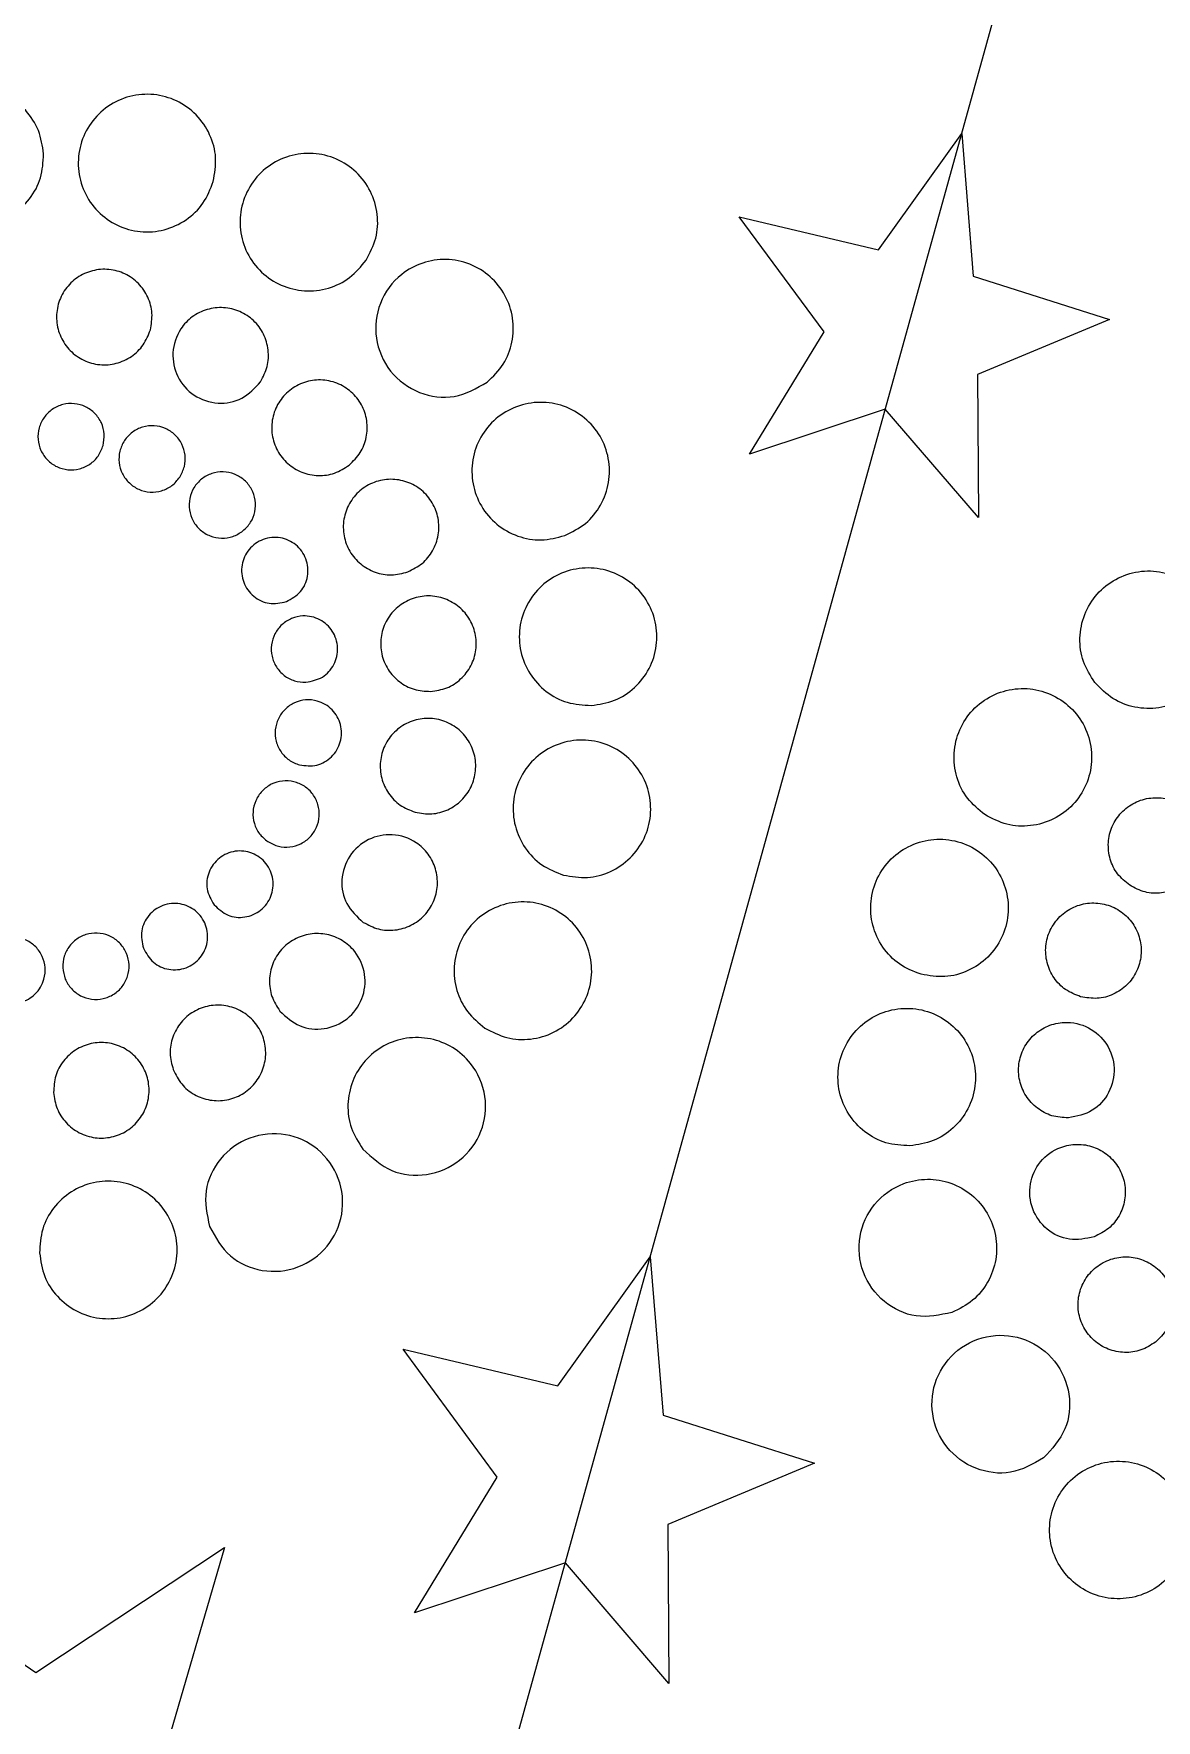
# Model space of a CAD drawing. Extents: x -494 to 784, y 11 to 1214.
# Drawn here: x 451.2 to 616.9, y 270.9 to 519.8 of the extents above; entities that cross this region are included whole.
import ezdxf

# ---------------------------------------------------------------- set-up
doc = ezdxf.new("R2010")
doc.units = 0
doc.layers.add('Layer_1', color=7, linetype='CONTINUOUS')

msp = doc.modelspace()

# ---------------------------------------------------------------- linework, layer by layer
at = {"layer": 'Layer_1', "color": 3}
msp.add_line((451.227394, 11.18015), (783.591218, 1209.841141), dxfattribs=at)
at = {"layer": 'Layer_1', "color": 7}
for p, q in [((575.863892, 487.859854), (588.160226, 505.024587)), ((575.863892, 487.859854), (588.160226, 505.024587)), ((588.160226, 505.024587), (589.861521, 483.978602)), ((588.160226, 505.024587), (589.861521, 483.978602)), ((452.684244, 502.013382), (452.684244, 502.013382)), ((477.725509, 497.95316), (477.725509, 497.95316)), ((567.847098, 475.746689), (555.32224, 492.745394)), ((555.32224, 492.745394), (575.863892, 487.859854)), ((567.847098, 475.746689), (555.32224, 492.745394)), ((555.32224, 492.745394), (575.863892, 487.859854)), ((500.286456, 486.353445), (500.286456, 486.353445)), ((589.861521, 483.978602), (609.98593, 477.588286)), ((589.861521, 483.978602), (609.98593, 477.588286)), ((468.437724, 476.063247), (468.437724, 476.063247)), ((556.852954, 457.720131), (567.847098, 475.746689)), ((556.852954, 457.720131), (567.847098, 475.746689)), ((609.98593, 477.588286), (590.495738, 469.466691)), ((609.98593, 477.588286), (590.495738, 469.466691)), ((484.688898, 468.404994), (484.688898, 468.404994)), ((518.15873, 468.34975), (518.15873, 468.34975)), ((590.495738, 469.466691), (590.636971, 448.352527)), ((590.495738, 469.466691), (590.636971, 448.352527)), ((576.890073, 464.379089), (556.852954, 457.720131)), ((576.890073, 464.379089), (556.852954, 457.720131)), ((590.636971, 448.352527), (576.890073, 464.379089)), ((590.636971, 448.352527), (576.890073, 464.379089)), ((461.467122, 458.983846), (461.467122, 458.983846)), ((497.778192, 456.099667), (497.778192, 456.099667)), ((472.781649, 454.315572), (472.781649, 454.315572)), ((482.099855, 446.379372), (482.099855, 446.379372)), ((529.592833, 445.704439), (529.592833, 445.704439)), ((506.424306, 440.35185), (506.424306, 440.35185)), ((488.509564, 435.952166), (488.509564, 435.952166)), ((491.383383, 424.054554), (491.383383, 424.054554)), ((607.816943, 424.014516), (607.816943, 424.014516)), ((509.780893, 422.702943), (509.780893, 422.702943)), ((533.469532, 420.634089), (533.469532, 420.634089)), ((490.439982, 411.851205), (490.439982, 411.851205)), ((507.519363, 404.880609), (507.519363, 404.880609)), ((591.583417, 404.520314), (591.583417, 404.520314)), ((485.771705, 400.536658), (485.771705, 400.536658)), ((529.409265, 395.592827), (529.409265, 395.592827)), ((612.95496, 394.094914), (612.95496, 394.094914)), ((477.835528, 391.218474), (477.835528, 391.218474)), ((499.861136, 388.629403), (499.861136, 388.629403)), ((467.408281, 384.808741), (467.408281, 384.808741)), ((455.510684, 381.934944), (455.510684, 381.934944)), ((582.168524, 380.963779), (582.168524, 380.963779)), ((605.715672, 377.65281), (605.715672, 377.65281)), ((487.555831, 375.540126), (487.555831, 375.540126)), ((517.809589, 373.031842), (517.809589, 373.031842)), ((471.807961, 366.894009), (471.807961, 366.894009)), ((454.159073, 363.537446), (454.159073, 363.537446)), ((603.911568, 359.778377), (603.911568, 359.778377)), ((499.805913, 355.159591), (499.805913, 355.159591)), ((580.49375, 355.650825), (580.49375, 355.650825)), ((477.160549, 343.725482), (477.160549, 343.725482)), ((607.719273, 342.221297), (607.719273, 342.221297)), ((452.090218, 339.848828), (452.090218, 339.848828)), ((528.542552, 320.216918), (542.205143, 339.288841)), ((542.205143, 339.288841), (544.095471, 315.904413)), ((586.723091, 331.059261), (586.723091, 331.059261)), ((616.766059, 326.700136), (616.766059, 326.700136)), ((519.634999, 306.757846), (505.718493, 325.645293)), ((505.718493, 325.645293), (528.542552, 320.216918)), ((544.095471, 315.904413), (566.455923, 308.804064)), ((566.455923, 308.804064), (544.800154, 299.78007)), ((600.246761, 309.59623), (600.246761, 309.59623)), ((507.419284, 286.728338), (519.634999, 306.757846)), ((544.800154, 299.78007), (544.95708, 276.319889)), ((423.935683, 296.688518), (451.549622, 277.934418)), ((451.549622, 277.934418), (479.359516, 296.396704)), ((479.359516, 296.396704), (470.056485, 264.338943)), ((529.682751, 294.12718), (507.419284, 286.728338)), ((544.95708, 276.319889), (529.682751, 294.12718))]:
    msp.add_line(p, q, dxfattribs=at)
for points, knots in [([(452.684244, 502.013382), (452.614905, 500.822623), (452.47722, 498.458147), (450.746814, 495.265782), (448.115226, 492.833559), (444.784945, 491.459042), (441.194257, 491.302118), (437.7615, 492.38107), (434.908837, 494.573614), (432.976838, 497.60592), (432.195065, 501.117942), (432.667471, 504.684776), (434.327566, 507.874067), (436.978076, 510.307117), (440.303619, 511.681427), (443.894306, 511.838351), (447.331803, 510.759607), (450.165543, 508.566235), (452.167852, 505.537002), (452.511288, 503.193552), (452.684244, 502.013382)], [0, 0, 0, 0, 3.541725, 7.032762, 10.574487, 14.116211, 17.607248, 21.148973, 24.690698, 28.181735, 31.72346, 35.265184, 38.756221, 42.297946, 45.839671, 49.330708, 52.872433, 56.414157, 59.905194, 63.446919, 63.446919, 63.446919, 63.446919]), ([(477.725509, 497.95316), (477.291599, 496.842108), (476.429989, 494.635904), (473.797781, 492.13451), (470.543395, 490.634534), (466.95136, 490.356404), (463.487921, 491.316744), (460.55659, 493.403668), (458.521079, 496.370423), (457.620674, 499.851337), (457.962437, 503.43305), (459.513934, 506.679328), (462.078324, 509.199527), (465.350962, 510.694442), (468.938426, 510.973839), (472.401865, 510.013499), (475.337768, 507.925308), (477.355025, 504.963614), (478.32325, 501.463895), (477.925711, 499.129014), (477.725509, 497.95316)], [0, 0, 0, 0, 3.541724, 7.032761, 10.574486, 14.11621, 17.607247, 21.148971, 24.690696, 28.181732, 31.723457, 35.265181, 38.756218, 42.297943, 45.839667, 49.330704, 52.872428, 56.414153, 59.905189, 63.446914, 63.446914, 63.446914, 63.446914]), ([(500.286456, 486.353445), (499.530449, 485.430857), (498.029255, 483.598884), (494.752903, 482.033315), (491.194279, 481.612413), (487.692104, 482.457896), (484.694939, 484.441495), (482.551972, 487.332109), (481.532864, 490.782668), (481.752189, 494.371455), (483.184036, 497.672256), (485.662752, 500.280211), (488.880416, 501.884623), (492.454835, 502.295071), (495.953054, 501.452206), (498.950219, 499.468607), (501.097142, 496.575375), (502.100455, 493.13527), (501.939818, 489.507641), (500.840219, 487.409883), (500.286456, 486.353445)], [0, 0, 0, 0, 3.541725, 7.032762, 10.574487, 14.116211, 17.607248, 21.148973, 24.690698, 28.181735, 31.72346, 35.265184, 38.756221, 42.297946, 45.839671, 49.330708, 52.872433, 56.414157, 59.905194, 63.446919, 63.446919, 63.446919, 63.446919]), ([(518.15873, 468.34975), (516.584912, 467.454222), (513.483955, 465.689727), (507.931384, 466.435741), (503.524412, 469.665233), (501.335131, 474.728889), (501.954122, 480.17862), (504.865525, 484.120486), (508.553843, 486.112318), (512.110482, 486.645854), (515.636611, 485.931127), (518.703204, 484.048648), (520.940698, 481.235921), (522.088489, 477.820868), (521.979644, 474.239091), (520.705871, 470.838651), (519.011847, 469.18336), (518.15873, 468.34975)], [0, 0, 0, 0, 5.306629, 10.455864, 15.762493, 21.069121, 26.218357, 31.524985, 35.06671, 38.557746, 42.099471, 45.641195, 49.132232, 52.673956, 56.215681, 59.706718, 63.248442, 63.248442, 63.248442, 63.248442]), ([(468.437724, 476.063247), (468.136397, 475.291683), (467.538057, 473.759597), (465.710134, 472.022518), (463.450144, 470.980867), (460.955675, 470.787722), (458.550509, 471.454624), (456.514862, 472.903877), (455.101313, 474.964124), (454.476032, 477.381425), (454.713367, 479.868726), (455.790796, 482.123086), (457.571622, 483.873224), (459.844288, 484.91136), (462.335582, 485.105386), (464.740748, 484.438483), (466.77957, 482.98835), (468.180443, 480.931618), (468.852821, 478.501258), (468.576753, 476.879812), (468.437724, 476.063247)], [0, 0, 0, 0, 2.459531, 4.883862, 7.343393, 9.802924, 12.227255, 14.686786, 17.146317, 19.570649, 22.03018, 24.489711, 26.914042, 29.373573, 31.833104, 34.257435, 36.716966, 39.176497, 41.600828, 44.060359, 44.060359, 44.060359, 44.060359]), ([(484.688898, 468.404994), (483.841636, 467.475803), (482.172243, 465.644982), (478.344923, 464.946137), (474.741279, 466.133359), (472.208719, 469.007872), (471.44805, 472.740011), (472.524998, 475.968213), (474.533532, 478.075226), (476.768041, 479.190841), (479.250271, 479.475484), (481.679591, 478.890266), (483.760955, 477.512739), (485.251874, 475.503558), (485.948619, 473.114594), (485.837066, 470.595408), (485.073455, 469.138632), (484.688898, 468.404994)], [0, 0, 0, 0, 3.685159, 7.261017, 10.946176, 14.631335, 18.207193, 21.892352, 24.351883, 26.776214, 29.235745, 31.695276, 34.119607, 36.579138, 39.038669, 41.463001, 43.922532, 43.922532, 43.922532, 43.922532]), ([(497.778192, 456.099667), (497.0809, 455.652573), (495.696296, 454.764785), (493.196446, 454.433885), (490.755808, 454.919561), (488.624212, 456.229515), (487.070388, 458.182772), (486.275364, 460.551765), (486.342762, 463.049403), (487.257752, 465.372572), (488.91176, 467.245338), (491.108497, 468.435857), (493.577921, 468.805005), (496.026747, 468.309035), (498.156292, 467.00166), (499.710117, 465.048403), (500.507191, 462.676831), (500.431605, 460.189488), (499.54704, 457.828071), (498.370635, 456.678563), (497.778192, 456.099667)], [0, 0, 0, 0, 2.459531, 4.883862, 7.343393, 9.802924, 12.227255, 14.686786, 17.146317, 19.570649, 22.03018, 24.489711, 26.914042, 29.373573, 31.833104, 34.257435, 36.716966, 39.176497, 41.600828, 44.060359, 44.060359, 44.060359, 44.060359]), ([(461.467122, 458.983846), (461.257868, 458.448038), (460.842354, 457.384089), (459.572963, 456.177784), (458.003525, 455.454416), (456.271255, 455.320287), (454.601, 455.783414), (453.187357, 456.789839), (452.205725, 458.220566), (451.771502, 459.899248), (451.936319, 461.62654), (452.684533, 463.192068), (453.921218, 464.407442), (455.499458, 465.128369), (457.229523, 465.26311), (458.899778, 464.799983), (460.315626, 463.792946), (461.288455, 462.36466), (461.755384, 460.676909), (461.56367, 459.550906), (461.467122, 458.983846)], [0, 0, 0, 0, 1.708008, 3.391571, 5.099579, 6.807587, 8.49115, 10.199158, 11.907166, 13.590729, 15.298737, 17.006745, 18.690308, 20.398316, 22.106324, 23.789887, 25.497895, 27.205902, 28.889466, 30.597474, 30.597474, 30.597474, 30.597474]), ([(529.592833, 445.704439), (528.438927, 445.402419), (526.14763, 444.802702), (522.576786, 445.461922), (519.4504, 447.213111), (517.114043, 449.955648), (515.855216, 453.322102), (515.820579, 456.920262), (517.024291, 460.31084), (519.311165, 463.085313), (522.409715, 464.914098), (525.947956, 465.567026), (529.49415, 464.973726), (532.627171, 463.204795), (534.961866, 460.466702), (536.220693, 457.100248), (536.256991, 453.497644), (535.046645, 450.124809), (532.784421, 447.284415), (530.661795, 446.233622), (529.592833, 445.704439)], [0, 0, 0, 0, 3.541724, 7.032761, 10.574486, 14.11621, 17.607247, 21.148971, 24.690696, 28.181732, 31.723457, 35.265181, 38.756218, 42.297943, 45.839667, 49.330704, 52.872428, 56.414153, 59.905189, 63.446914, 63.446914, 63.446914, 63.446914]), ([(472.781649, 454.315572), (472.417063, 453.870651), (471.693107, 452.987177), (470.113076, 452.232176), (468.396919, 452.029195), (466.707984, 452.436931), (465.262592, 453.393528), (464.229139, 454.787536), (463.737671, 456.451579), (463.843441, 458.182282), (464.533954, 459.774104), (465.729323, 461.031798), (467.281051, 461.805531), (469.004826, 462.003471), (470.691853, 461.596997), (472.137245, 460.6404), (473.172605, 459.24513), (473.656456, 457.586128), (473.578988, 455.836693), (473.048703, 454.825043), (472.781649, 454.315572)], [0, 0, 0, 0, 1.708008, 3.391571, 5.099579, 6.807587, 8.49115, 10.199158, 11.907166, 13.590729, 15.298737, 17.006745, 18.690308, 20.398316, 22.106324, 23.789887, 25.497895, 27.205902, 28.889466, 30.597474, 30.597474, 30.597474, 30.597474]), ([(482.099855, 446.379372), (481.615625, 446.068891), (480.654094, 445.452371), (478.918087, 445.222579), (477.223199, 445.559855), (475.742924, 446.469545), (474.663879, 447.825973), (474.11178, 449.471108), (474.158584, 451.205578), (474.793994, 452.818891), (475.94261, 454.119423), (477.468122, 454.946172), (479.183, 455.202525), (480.883574, 454.858101), (482.362425, 453.950201), (483.44147, 452.593773), (483.994994, 450.946848), (483.942503, 449.219526), (483.328222, 447.579653), (482.511274, 446.781384), (482.099855, 446.379372)], [0, 0, 0, 0, 1.708008, 3.391571, 5.099579, 6.807587, 8.49115, 10.199158, 11.907166, 13.590729, 15.298737, 17.006745, 18.690308, 20.398316, 22.106324, 23.789887, 25.497895, 27.205902, 28.889466, 30.597474, 30.597474, 30.597474, 30.597474]), ([(506.424306, 440.35185), (505.622983, 440.142114), (504.031804, 439.725644), (501.552051, 440.183435), (499.380949, 441.399539), (497.758479, 443.304079), (496.884294, 445.641895), (496.86024, 448.140617), (497.696152, 450.495185), (499.284259, 452.421902), (501.436029, 453.691892), (503.893142, 454.145314), (506.355776, 453.733301), (508.531485, 452.504876), (510.152801, 450.603422), (511.026987, 448.265607), (511.052194, 445.763799), (510.211676, 443.421552), (508.640687, 441.449056), (507.166641, 440.719339), (506.424306, 440.35185)], [0, 0, 0, 0, 2.459531, 4.883862, 7.343393, 9.802924, 12.227255, 14.686786, 17.146317, 19.570649, 22.03018, 24.489711, 26.914042, 29.373573, 31.833104, 34.257435, 36.716966, 39.176497, 41.600828, 44.060359, 44.060359, 44.060359, 44.060359]), ([(488.509564, 435.952166), (487.654279, 435.775969), (485.969078, 435.428801), (483.533527, 436.598431), (481.993691, 438.736377), (481.743634, 441.385105), (482.841699, 443.792284), (484.999159, 445.339966), (487.642765, 445.58756), (490.050829, 444.491437), (491.600012, 442.328494), (491.840722, 439.704762), (490.770144, 437.224077), (489.270615, 436.380369), (488.509564, 435.952166)], [0, 0, 0, 0, 2.559138, 5.042373, 7.601512, 10.16065, 12.643885, 15.203023, 17.762162, 20.245397, 22.804535, 25.363673, 27.846908, 30.406047, 30.406047, 30.406047, 30.406047]), ([(533.469532, 420.634089), (532.278773, 420.703427), (529.914297, 420.841113), (526.721933, 422.571519), (524.28971, 425.203106), (522.915193, 428.533387), (522.758269, 432.124075), (523.83722, 435.556832), (526.029764, 438.409495), (529.06207, 440.341494), (532.574092, 441.123267), (536.140926, 440.650862), (539.330217, 438.990766), (541.763267, 436.340256), (543.137577, 433.014714), (543.294501, 429.424026), (542.215757, 425.986529), (540.022386, 423.152789), (536.993153, 421.15048), (534.649703, 420.807044), (533.469532, 420.634089)], [0, 0, 0, 0, 3.541725, 7.032762, 10.574487, 14.116211, 17.607248, 21.148973, 24.690698, 28.181735, 31.72346, 35.265184, 38.756221, 42.297946, 45.839671, 49.330708, 52.872433, 56.414157, 59.905194, 63.446919, 63.446919, 63.446919, 63.446919]), ([(607.816943, 424.014516), (608.650553, 423.1614), (610.305844, 421.467376), (613.706284, 420.193602), (617.288059, 420.084758), (620.703122, 421.232545), (623.515812, 423.470053), (625.398432, 426.536597), (626.112629, 430.062907), (625.581056, 433.618877), (623.866709, 436.782179), (621.169926, 439.163949), (617.824562, 440.481536), (614.227964, 440.578588), (610.816614, 439.433754), (608.003924, 437.196247), (606.117591, 434.126749), (605.418217, 430.612232), (605.894714, 427.012448), (607.173128, 425.018617), (607.816943, 424.014516)], [0, 0, 0, 0, 3.541724, 7.032761, 10.574486, 14.11621, 17.607247, 21.148971, 24.690696, 28.181732, 31.723457, 35.265181, 38.756218, 42.297943, 45.839667, 49.330704, 52.872428, 56.414153, 59.905189, 63.446914, 63.446914, 63.446914, 63.446914]), ([(509.780893, 422.702943), (508.953977, 422.751095), (507.311979, 422.846709), (505.09506, 424.04838), (503.406016, 425.875871), (502.45149, 428.188567), (502.342515, 430.6821), (503.091787, 433.065959), (504.614387, 435.046975), (506.720155, 436.38864), (509.159059, 436.931539), (511.636027, 436.603479), (513.850813, 435.450635), (515.540431, 433.610003), (516.494813, 431.300599), (516.603788, 428.807066), (515.85466, 426.419915), (514.331485, 424.45204), (512.227851, 423.061548), (510.600455, 422.823051), (509.780893, 422.702943)], [0, 0, 0, 0, 2.459531, 4.883862, 7.343393, 9.802924, 12.227255, 14.686786, 17.146317, 19.570649, 22.03018, 24.489711, 26.914042, 29.373573, 31.833104, 34.257435, 36.716966, 39.176497, 41.600828, 44.060359, 44.060359, 44.060359, 44.060359]), ([(491.383383, 424.054554), (490.809136, 424.087993), (489.66886, 424.154392), (488.129333, 424.988885), (486.956384, 426.257977), (486.293524, 427.864013), (486.21783, 429.595643), (486.73822, 431.251064), (487.795348, 432.626906), (489.258551, 433.558115), (491.231107, 434.000266), (493.537941, 433.486903), (495.487601, 431.699417), (496.293074, 429.163853), (495.711092, 426.594087), (493.926372, 424.565659), (492.23951, 424.226623), (491.383383, 424.054554)], [0, 0, 0, 0, 1.708008, 3.391571, 5.099579, 6.807587, 8.49115, 10.199158, 11.907166, 13.590729, 15.298737, 17.857875, 20.34111, 22.900248, 25.459387, 27.942622, 30.50176, 30.50176, 30.50176, 30.50176]), ([(591.583417, 404.520314), (592.639856, 403.966552), (594.737613, 402.866952), (598.365242, 402.706315), (601.805347, 403.709628), (604.69858, 405.856551), (606.682179, 408.853716), (607.525043, 412.351935), (607.114595, 415.926354), (605.510184, 419.144018), (602.902228, 421.622734), (599.601428, 423.054581), (596.01264, 423.273906), (592.562081, 422.254799), (589.671467, 420.111831), (587.687868, 417.114666), (586.842386, 413.612491), (587.263287, 410.053868), (588.828857, 406.777515), (590.660829, 405.276321), (591.583417, 404.520314)], [0, 0, 0, 0, 3.541725, 7.032762, 10.574487, 14.116211, 17.607248, 21.148973, 24.690698, 28.181735, 31.72346, 35.265184, 38.756221, 42.297946, 45.839671, 49.330708, 52.872433, 56.414157, 59.905194, 63.446919, 63.446919, 63.446919, 63.446919]), ([(490.439982, 411.851205), (489.904173, 412.06046), (488.840225, 412.475974), (487.63392, 413.745364), (486.910551, 415.314803), (486.776425, 417.047069), (487.239539, 418.717338), (488.246013, 420.130928), (489.67656, 421.112761), (491.355909, 421.546239), (493.368553, 421.357196), (495.403844, 420.156108), (496.705718, 417.85363), (496.688236, 415.193259), (495.340636, 412.92911), (493.016448, 411.551468), (491.307379, 411.750295), (490.439982, 411.851205)], [0, 0, 0, 0, 1.708008, 3.391571, 5.099579, 6.807587, 8.49115, 10.199158, 11.907166, 13.590729, 15.298737, 17.857875, 20.34111, 22.900248, 25.459387, 27.942622, 30.50176, 30.50176, 30.50176, 30.50176]), ([(507.519363, 404.880609), (506.747799, 405.181935), (505.215713, 405.780276), (503.478634, 407.608198), (502.436984, 409.868189), (502.243838, 412.362657), (502.910741, 414.767823), (504.359994, 416.803471), (506.42024, 418.217019), (508.837542, 418.842301), (511.324842, 418.604965), (513.579203, 417.527537), (515.329341, 415.746711), (516.367476, 413.474045), (516.561502, 410.982751), (515.8946, 408.577585), (514.444467, 406.538763), (512.387735, 405.13789), (509.957374, 404.465511), (508.335929, 404.74158), (507.519363, 404.880609)], [0, 0, 0, 0, 2.459531, 4.883862, 7.343393, 9.802924, 12.227255, 14.686786, 17.146317, 19.570649, 22.03018, 24.489711, 26.914042, 29.373573, 31.833104, 34.257435, 36.716966, 39.176497, 41.600828, 44.060359, 44.060359, 44.060359, 44.060359]), ([(529.409265, 395.592827), (528.298213, 396.026737), (526.09201, 396.888346), (523.590616, 399.520555), (522.090639, 402.774941), (521.81251, 406.366976), (522.77285, 409.830415), (524.859773, 412.761746), (527.826528, 414.797256), (531.307443, 415.697662), (534.889155, 415.355898), (538.135434, 413.804402), (540.655632, 411.240012), (542.150547, 407.967373), (542.429945, 404.37991), (541.469605, 400.916471), (539.381413, 397.980568), (536.41972, 395.963311), (532.920001, 394.995086), (530.58512, 395.392625), (529.409265, 395.592827)], [0, 0, 0, 0, 3.541724, 7.032761, 10.574486, 14.11621, 17.607247, 21.148971, 24.690696, 28.181732, 31.723457, 35.265181, 38.756218, 42.297943, 45.839667, 49.330704, 52.872428, 56.414153, 59.905189, 63.446914, 63.446914, 63.446914, 63.446914]), ([(485.771705, 400.536658), (485.326784, 400.901245), (484.443309, 401.6252), (483.688308, 403.205231), (483.485327, 404.921388), (483.893064, 406.610323), (484.849661, 408.055715), (486.243669, 409.089168), (487.907711, 409.580636), (489.638415, 409.474866), (491.230236, 408.784353), (492.487931, 407.588984), (493.261663, 406.037256), (493.459603, 404.313481), (493.053129, 402.626454), (492.096532, 401.181062), (490.701262, 400.145702), (489.042261, 399.661851), (487.292825, 399.739319), (486.281175, 400.269604), (485.771705, 400.536658)], [0, 0, 0, 0, 1.708008, 3.391571, 5.099579, 6.807587, 8.49115, 10.199158, 11.907166, 13.590729, 15.298737, 17.006745, 18.690308, 20.398316, 22.106324, 23.789887, 25.497895, 27.205902, 28.889466, 30.597474, 30.597474, 30.597474, 30.597474]), ([(612.95496, 394.094914), (613.688598, 393.710357), (615.145374, 392.946746), (617.664561, 392.835193), (620.053523, 393.531938), (622.062712, 395.022857), (623.440211, 397.104221), (624.025534, 399.53354), (623.7405, 402.015775), (622.626326, 404.250264), (620.815245, 405.971595), (618.523023, 406.965933), (616.03081, 407.118242), (613.634588, 406.410528), (611.627217, 404.922357), (610.249718, 402.840992), (609.662577, 400.408926), (609.95487, 397.93766), (611.042071, 395.662415), (612.314274, 394.619919), (612.95496, 394.094914)], [0, 0, 0, 0, 2.459531, 4.883862, 7.343393, 9.802924, 12.227255, 14.686786, 17.146317, 19.570649, 22.03018, 24.489711, 26.914042, 29.373573, 31.833104, 34.257435, 36.716966, 39.176497, 41.600828, 44.060359, 44.060359, 44.060359, 44.060359]), ([(499.861136, 388.629403), (498.931945, 389.476664), (497.101124, 391.146058), (496.402279, 394.973377), (497.589501, 398.577022), (500.464014, 401.109581), (504.196154, 401.870251), (507.424355, 400.793303), (509.531368, 398.784769), (510.646983, 396.550259), (510.931626, 394.068029), (510.346408, 391.638709), (508.968881, 389.557345), (506.9597, 388.066426), (504.570736, 387.369681), (502.05155, 387.481235), (500.594774, 388.244846), (499.861136, 388.629403)], [0, 0, 0, 0, 3.685159, 7.261017, 10.946176, 14.631335, 18.207193, 21.892352, 24.351883, 26.776214, 29.235745, 31.695276, 34.119607, 36.579138, 39.038669, 41.463, 43.922531, 43.922531, 43.922531, 43.922531]), ([(582.168524, 380.963779), (583.344378, 380.763577), (585.679259, 380.366038), (589.178978, 381.334263), (592.140672, 383.35152), (594.228863, 386.287423), (595.189203, 389.750862), (594.909806, 393.338325), (593.414891, 396.610964), (590.894692, 399.175354), (587.648414, 400.726851), (584.066701, 401.068614), (580.585787, 400.168209), (577.619032, 398.132698), (575.532108, 395.201367), (574.571768, 391.737928), (574.849898, 388.145893), (576.349874, 384.891507), (578.851268, 382.259298), (581.057472, 381.397689), (582.168524, 380.963779)], [0, 0, 0, 0, 3.541724, 7.032761, 10.574486, 14.11621, 17.607247, 21.148971, 24.690696, 28.181732, 31.723457, 35.265181, 38.756218, 42.297943, 45.839667, 49.330704, 52.872428, 56.414153, 59.905189, 63.446914, 63.446914, 63.446914, 63.446914]), ([(477.835528, 391.218474), (477.403657, 391.97745), (476.552725, 393.472892), (476.912483, 396.150673), (478.469955, 398.275806), (480.911773, 399.332127), (483.540457, 399.031664), (485.679081, 397.458058), (486.731476, 395.02035), (486.433134, 392.391424), (484.854777, 390.249678), (482.433844, 389.209971), (479.743745, 389.461577), (478.477951, 390.626994), (477.835528, 391.218474)], [0, 0, 0, 0, 2.559138, 5.042373, 7.601511, 10.16065, 12.643884, 15.203023, 17.762161, 20.245396, 22.804534, 25.363672, 27.846907, 30.406045, 30.406045, 30.406045, 30.406045]), ([(467.408281, 384.808741), (467.232085, 385.664026), (466.884917, 387.349227), (468.054547, 389.784777), (470.192493, 391.324614), (472.841221, 391.574671), (475.2484, 390.476606), (476.796082, 388.319145), (477.043675, 385.67554), (475.947552, 383.267476), (473.784609, 381.718293), (471.160878, 381.477583), (468.680192, 382.548161), (467.836485, 384.04769), (467.408281, 384.808741)], [0, 0, 0, 0, 2.559138, 5.042373, 7.601511, 10.16065, 12.643884, 15.203023, 17.762161, 20.245396, 22.804534, 25.363672, 27.846907, 30.406045, 30.406045, 30.406045, 30.406045]), ([(517.809589, 373.031842), (516.887001, 373.787849), (515.055028, 375.289043), (513.489459, 378.565396), (513.068557, 382.12402), (513.91404, 385.626195), (515.897639, 388.62336), (518.788253, 390.766327), (522.238812, 391.785435), (525.827599, 391.566109), (529.1284, 390.134263), (531.736356, 387.655546), (533.340767, 384.437882), (533.751215, 380.863463), (532.90835, 377.365244), (530.924751, 374.368079), (528.031519, 372.221156), (524.591414, 371.217844), (520.963785, 371.37848), (518.866027, 372.47808), (517.809589, 373.031842)], [0, 0, 0, 0, 3.541725, 7.032762, 10.574487, 14.116211, 17.607248, 21.148973, 24.690698, 28.181735, 31.72346, 35.265184, 38.756221, 42.297946, 45.839671, 49.330708, 52.872433, 56.414157, 59.905194, 63.446919, 63.446919, 63.446919, 63.446919]), ([(605.715672, 377.65281), (606.532238, 377.513781), (608.153683, 377.237712), (610.584044, 377.91009), (612.640776, 379.310964), (614.090908, 381.349785), (614.757811, 383.754951), (614.563785, 386.246246), (613.52565, 388.518911), (611.775512, 390.299738), (609.521151, 391.377166), (607.033851, 391.614502), (604.616549, 390.98922), (602.556303, 389.575671), (601.10705, 387.540024), (600.440147, 385.134858), (600.633293, 382.64039), (601.674943, 380.380399), (603.412022, 378.552476), (604.944108, 377.954136), (605.715672, 377.65281)], [0, 0, 0, 0, 2.459531, 4.883862, 7.343393, 9.802924, 12.227255, 14.686786, 17.146317, 19.570649, 22.03018, 24.489711, 26.914042, 29.373573, 31.833104, 34.257435, 36.716966, 39.176497, 41.600828, 44.060359, 44.060359, 44.060359, 44.060359]), ([(443.30734, 382.878343), (443.516595, 383.414151), (443.932109, 384.4781), (445.201499, 385.684404), (446.770938, 386.407774), (448.503204, 386.541899), (450.173473, 386.078785), (451.587063, 385.072311), (452.568896, 383.641765), (453.002374, 381.962416), (452.813331, 379.949771), (451.612243, 377.91448), (449.309765, 376.612607), (446.649394, 376.630089), (444.385245, 377.977688), (443.007604, 380.301877), (443.20643, 382.010945), (443.30734, 382.878343)], [0, 0, 0, 0, 1.708008, 3.391571, 5.099579, 6.807587, 8.49115, 10.199158, 11.907166, 13.590729, 15.298737, 17.857875, 20.34111, 22.900248, 25.459386, 27.942621, 30.50176, 30.50176, 30.50176, 30.50176]), ([(455.510684, 381.934944), (455.544123, 382.509191), (455.610522, 383.649468), (456.445015, 385.188995), (457.714106, 386.361942), (459.320145, 387.024807), (461.051765, 387.100485), (462.707223, 386.580157), (464.082929, 385.522796), (465.014641, 384.060457), (465.391654, 382.366773), (465.163835, 380.646657), (464.363248, 379.108611), (463.085032, 377.935265), (461.481279, 377.2725), (459.749658, 377.196823), (458.091915, 377.71705), (456.725335, 378.77481), (455.759715, 380.235667), (455.594092, 381.365804), (455.510684, 381.934944)], [0, 0, 0, 0, 1.708008, 3.391571, 5.099579, 6.807587, 8.49115, 10.199158, 11.907166, 13.590729, 15.298737, 17.006745, 18.690308, 20.398316, 22.106324, 23.789887, 25.497895, 27.205902, 28.889466, 30.597474, 30.597474, 30.597474, 30.597474]), ([(487.555831, 375.540126), (487.108738, 376.237418), (486.22095, 377.622023), (485.89005, 380.121873), (486.375726, 382.562512), (487.68568, 384.6941), (489.638934, 386.247953), (492.007938, 387.042872), (494.505536, 386.975862), (496.828852, 386.059439), (499.013543, 384.135683), (500.368012, 381.013742), (499.935832, 377.229471), (497.6637, 374.144978), (494.177368, 372.647902), (490.303674, 373.010189), (488.480925, 374.688393), (487.555831, 375.540126)], [0, 0, 0, 0, 2.459531, 4.883862, 7.343393, 9.802924, 12.227255, 14.686786, 17.146317, 19.570649, 22.03018, 25.715339, 29.291197, 32.976356, 36.661514, 40.237373, 43.922531, 43.922531, 43.922531, 43.922531]), ([(471.807961, 366.894009), (471.598225, 367.695333), (471.181755, 369.286512), (471.639547, 371.766265), (472.855651, 373.937366), (474.76019, 375.559836), (477.098006, 376.434022), (479.596728, 376.458075), (481.951296, 375.622164), (483.878014, 374.034057), (485.148003, 371.882286), (485.601425, 369.425173), (485.189412, 366.962539), (483.960987, 364.78683), (482.059533, 363.165514), (479.721717, 362.291328), (477.219909, 362.266121), (474.877662, 363.10664), (472.905167, 364.677629), (472.17545, 366.151675), (471.807961, 366.894009)], [0, 0, 0, 0, 2.459531, 4.883862, 7.343393, 9.802924, 12.227255, 14.686786, 17.146317, 19.570649, 22.03018, 24.489711, 26.914042, 29.373573, 31.833104, 34.257435, 36.716966, 39.176497, 41.600828, 44.060359, 44.060359, 44.060359, 44.060359]), ([(580.49375, 355.650825), (581.673921, 355.823781), (584.017371, 356.167217), (587.046604, 358.169526), (589.239975, 361.003266), (590.318719, 364.440762), (590.161795, 368.03145), (588.787485, 371.356992), (586.354435, 374.007503), (583.165143, 375.667598), (579.59831, 376.140004), (576.086288, 375.35823), (573.053982, 373.426232), (570.861438, 370.573568), (569.782486, 367.140811), (569.939411, 363.550123), (571.313928, 360.219842), (573.746151, 357.588255), (576.938515, 355.857849), (579.302991, 355.720164), (580.49375, 355.650825)], [0, 0, 0, 0, 3.541725, 7.032762, 10.574487, 14.116211, 17.607248, 21.148973, 24.690698, 28.181735, 31.72346, 35.265184, 38.756221, 42.297946, 45.839671, 49.330708, 52.872433, 56.414157, 59.905194, 63.446919, 63.446919, 63.446919, 63.446919]), ([(603.911568, 359.778377), (605.144391, 360.026157), (607.573471, 360.514368), (610.143468, 363.435305), (610.981522, 367.135767), (609.821641, 370.78698), (607.014131, 373.360959), (603.692291, 374.100202), (600.85181, 373.463505), (598.744797, 372.122563), (597.222533, 370.141351), (596.473171, 367.757545), (596.58217, 365.263998), (597.53669, 362.951306), (599.225735, 361.123814), (601.442654, 359.922143), (603.084652, 359.826529), (603.911568, 359.778377)], [0, 0, 0, 0, 3.685159, 7.261017, 10.946176, 14.631335, 18.207193, 21.892352, 24.351883, 26.776214, 29.235745, 31.695276, 34.119607, 36.579138, 39.038669, 41.463, 43.922531, 43.922531, 43.922531, 43.922531]), ([(454.159073, 363.537446), (454.207224, 364.364362), (454.302839, 366.006359), (455.50451, 368.223279), (457.332001, 369.912322), (459.644696, 370.866848), (462.138229, 370.975823), (464.522089, 370.226552), (466.503105, 368.703951), (467.84477, 366.598183), (468.387669, 364.159279), (468.059609, 361.682312), (466.906765, 359.467526), (465.066133, 357.777908), (462.756729, 356.823526), (460.263196, 356.714551), (457.876045, 357.463679), (455.90817, 358.986853), (454.517678, 361.090487), (454.279181, 362.717883), (454.159073, 363.537446)], [0, 0, 0, 0, 2.459531, 4.883862, 7.343393, 9.802924, 12.227255, 14.686786, 17.146317, 19.570649, 22.03018, 24.489711, 26.914042, 29.373573, 31.833104, 34.257435, 36.716966, 39.176497, 41.600828, 44.060359, 44.060359, 44.060359, 44.060359]), ([(499.805913, 355.159591), (499.162099, 356.163692), (497.883684, 358.157523), (497.407188, 361.757306), (498.106561, 365.271826), (499.992895, 368.341313), (502.805581, 370.57886), (506.216946, 371.723545), (509.813487, 371.62705), (513.159062, 370.307401), (516.305017, 367.537192), (518.255452, 363.041597), (517.633114, 357.592248), (514.361243, 353.150579), (509.340925, 350.994789), (503.762806, 351.516482), (501.138048, 353.933096), (499.805913, 355.159591)], [0, 0, 0, 0, 3.541724, 7.032761, 10.574486, 14.11621, 17.607247, 21.148971, 24.690696, 28.181732, 31.723457, 37.030085, 42.179321, 47.485949, 52.792578, 57.941813, 63.248441, 63.248441, 63.248441, 63.248441]), ([(477.160549, 343.725482), (476.795188, 345.499), (476.075302, 348.993434), (478.500646, 354.04379), (482.93389, 357.236794), (488.426292, 357.755313), (493.417818, 355.478366), (496.62709, 351.004656), (497.1405, 345.522876), (494.867579, 340.529515), (490.382502, 337.317129), (484.941932, 336.817993), (479.797984, 339.037944), (478.048473, 342.147367), (477.160549, 343.725482)], [0, 0, 0, 0, 5.306628, 10.455864, 15.762492, 21.069121, 26.218356, 31.524985, 36.831613, 41.980848, 47.287477, 52.594105, 57.743341, 63.049969, 63.049969, 63.049969, 63.049969]), ([(607.719273, 342.221297), (608.461608, 342.588785), (609.935654, 343.318503), (611.506643, 345.290998), (612.347162, 347.633246), (612.321951, 350.135048), (611.447782, 352.472886), (609.826403, 354.374256), (607.650928, 355.602993), (605.18743, 356.013853), (602.324021, 355.489831), (599.555262, 353.511175), (597.97696, 350.044701), (598.336247, 346.23057), (600.553825, 343.151917), (604.060962, 341.467653), (606.48766, 341.967574), (607.719273, 342.221297)], [0, 0, 0, 0, 2.459531, 4.883862, 7.343393, 9.802924, 12.227255, 14.686786, 17.146317, 19.570649, 22.03018, 25.715339, 29.291197, 32.976356, 36.661514, 40.237373, 43.922531, 43.922531, 43.922531, 43.922531]), ([(452.090218, 339.848828), (452.159557, 341.039587), (452.297242, 343.404063), (454.027648, 346.596427), (456.659235, 349.028651), (459.989516, 350.403168), (463.580204, 350.560092), (467.012961, 349.48114), (469.865625, 347.288596), (471.797623, 344.25629), (472.579397, 340.744268), (472.106991, 337.177435), (470.446896, 333.988143), (467.796385, 331.555093), (464.470843, 330.180783), (460.880155, 330.023859), (457.442659, 331.102603), (454.608919, 333.295974), (452.60661, 336.325208), (452.263174, 338.668658), (452.090218, 339.848828)], [0, 0, 0, 0, 3.541725, 7.032762, 10.574487, 14.116211, 17.607248, 21.148973, 24.690698, 28.181735, 31.72346, 35.265184, 38.756221, 42.297946, 45.839671, 49.330708, 52.872433, 56.414157, 59.905194, 63.446919, 63.446919, 63.446919, 63.446919]), ([(586.723091, 331.059261), (587.792053, 331.588444), (589.914679, 332.639237), (592.176903, 335.47963), (593.387251, 338.852468), (593.350946, 342.455063), (592.092143, 345.821549), (589.757358, 348.559522), (586.624674, 350.328902), (583.077237, 350.920541), (578.953927, 350.165949), (574.966916, 347.316685), (572.694161, 342.324962), (573.211535, 336.832614), (576.404846, 332.399355), (581.455123, 329.974014), (584.949568, 330.6939), (586.723091, 331.059261)], [0, 0, 0, 0, 3.541724, 7.032761, 10.574486, 14.11621, 17.607247, 21.148971, 24.690696, 28.181732, 31.723457, 37.030085, 42.179321, 47.485949, 52.792578, 57.941813, 63.248441, 63.248441, 63.248441, 63.248441]), ([(616.766059, 326.700136), (617.358501, 327.279033), (618.534907, 328.42854), (619.419471, 330.789957), (619.495058, 333.277301), (618.697983, 335.648873), (617.144158, 337.602129), (615.014613, 338.909505), (612.565787, 339.405475), (610.096363, 339.036327), (607.899626, 337.845808), (606.245619, 335.973042), (605.330628, 333.649872), (605.26323, 331.152234), (606.058254, 328.783241), (607.612079, 326.829984), (609.743675, 325.520031), (612.184312, 325.034354), (614.684162, 325.365255), (616.068767, 326.253043), (616.766059, 326.700136)], [0, 0, 0, 0, 2.459531, 4.883862, 7.343393, 9.802924, 12.227255, 14.686786, 17.146317, 19.570649, 22.03018, 24.489711, 26.914042, 29.373573, 31.833104, 34.257435, 36.716966, 39.176497, 41.600828, 44.060359, 44.060359, 44.060359, 44.060359]), ([(600.246761, 309.59623), (601.473254, 310.928359), (603.889862, 313.553108), (604.411593, 319.131297), (602.255657, 324.151344), (597.814531, 327.424224), (592.363192, 328.042866), (587.308362, 325.86062), (584.045331, 321.425969), (583.422292, 315.975131), (585.612679, 310.911777), (590.019354, 307.682204), (595.572001, 306.936211), (598.672948, 308.700703), (600.246761, 309.59623)], [0, 0, 0, 0, 5.306628, 10.455864, 15.762492, 21.069121, 26.218356, 31.524985, 36.831613, 41.980848, 47.287477, 52.594105, 57.743341, 63.049969, 63.049969, 63.049969, 63.049969]), ([(619.74097, 293.362752), (620.294732, 294.419191), (621.394332, 296.516948), (621.554968, 300.144577), (620.551656, 303.584682), (618.404733, 306.477915), (615.407568, 308.461514), (611.909349, 309.304378), (608.33493, 308.893931), (605.117266, 307.289519), (602.638549, 304.681564), (601.206703, 301.380763), (600.987378, 297.791976), (602.006485, 294.341417), (604.149452, 291.450803), (607.146617, 289.467204), (610.648793, 288.621721), (614.207416, 289.042622), (617.483769, 290.608192), (618.984963, 292.440164), (619.74097, 293.362752)], [0, 0, 0, 0, 3.541725, 7.032762, 10.574487, 14.116211, 17.607248, 21.148973, 24.690698, 28.181735, 31.72346, 35.265184, 38.756221, 42.297946, 45.839671, 49.330708, 52.872433, 56.414157, 59.905194, 63.446919, 63.446919, 63.446919, 63.446919])]:
    msp.add_open_spline(points, degree=3, knots=knots, dxfattribs=at)

doc.saveas('drawing.dxf')
